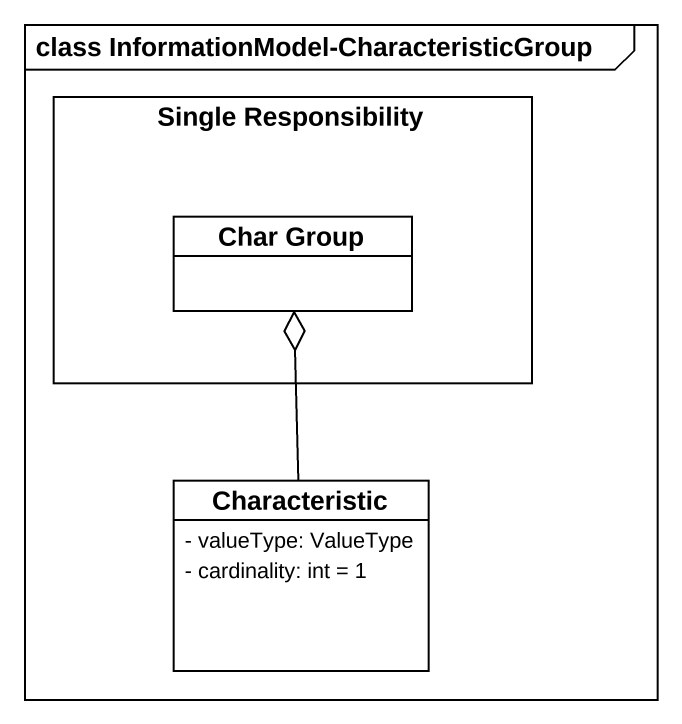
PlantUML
@startuml
mainframe class InformationModel-CharacteristicGroup
hide circle
hide empty members
skinparam classAttributeIconSize 0
rectangle "Single Responsibility" as Single_Responsibility {
  class "Char Group" as Char_Group
}
class Characteristic {
  - valueType: ValueType
  - cardinality: int = 1
}
Characteristic -up-o Char_Group
@enduml
